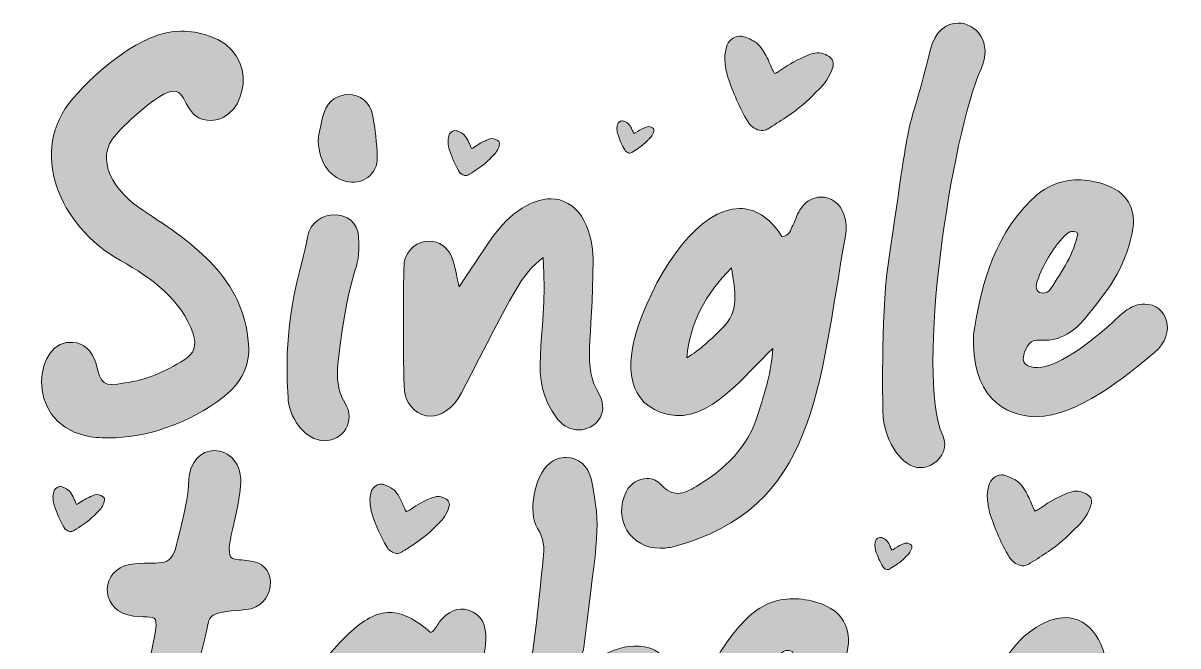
# Model space of a CAD drawing. Header units: inches. Extents: x 147 to 933, y -935 to -145.
# Drawn here: x 176 to 908, y -540 to -145 of the extents above; entities that cross this region are included whole.
import ezdxf

# ---------------------------------------------------------------- set-up
doc = ezdxf.new("R2010")
doc.units = ezdxf.units.IN
doc.header["$MEASUREMENT"] = 0
doc.layers.add('Layer 1', color=7, linetype='Continuous')

# ---------------------------------------------------------------- blocks, each defined once
blk = doc.blocks.new('block 3')
at = {"layer": 'Layer 1', "true_color": 0x040404}
h = blk.add_hatch(color=18, dxfattribs=at)
h.dxf.hatch_style = 2
edge = h.paths.add_edge_path()
edge.add_spline(control_points=[(243.12, -488.32), (261.27, -485.42), (269.25, -492.31), (272.88, -475.62), (275.06, -467.27), (280.5, -446.22), (280.5, -437.15), (280.5, -422.64), (288.85, -416.1), (296.83, -416.1), (305.9, -416.1), (314.98, -424.09), (313.52, -438.97), (311.71, -460.02), (300.82, -484.33), (309.89, -485.05), (313.16, -485.42), (318.24, -485.78), (321.51, -486.51), (337.84, -489.41), (335.66, -515.18), (316.79, -516.99), (288.85, -519.53), (295.38, -519.17), (289.93, -538.77), (281.95, -569.61), (277.23, -607.72), (280.5, -629.49), (281.59, -636.02), (284.13, -638.2), (287.39, -638.2), (295.02, -638.2), (306.26, -627.68), (316.06, -627.68), (320.06, -627.68), (324.05, -629.49), (327.31, -634.93), (337.11, -650.54), (311.71, -669.41), (287.39, -669.41), (272.88, -669.41), (258.72, -662.52), (252.19, -644.73), (248.2, -632.76), (243.85, -605.9), (252.92, -562.72), (264.17, -509.01), (262.72, -525.7), (242.03, -520.26), (223.89, -515.54), (224.97, -491.59), (243.12, -488.32)], knot_values=[0, 0, 0, 0, 1, 1, 1, 2, 2, 2, 3, 3, 3, 4, 4, 4, 5, 5, 5, 6, 6, 6, 7, 7, 7, 8, 8, 8, 9, 9, 9, 10, 10, 10, 11, 11, 11, 12, 12, 12, 13, 13, 13, 14, 14, 14, 15, 15, 15, 16, 16, 16, 17, 17, 17, 17], degree=3, periodic=1)
h = blk.add_hatch(color=18, dxfattribs=at)
h.dxf.hatch_style = 2
edge = h.paths.add_edge_path()
edge.add_spline(control_points=[(484.44, -605.18), (482.99, -599.73), (483.72, -593.93), (486.98, -589.57), (492.79, -581.23), (493.88, -571.79), (495.69, -561.99), (500.41, -536.59), (502.59, -510.46), (505.49, -484.69), (506.22, -477.8), (505.85, -471.63), (501.86, -465.46), (495.33, -455.3), (500.05, -432.07), (509.12, -424.45), (512.39, -421.55), (516.38, -420.46), (520.01, -420.46), (527.27, -420.46), (534.16, -425.54), (535.98, -434.61), (542.14, -467.64), (540.33, -465.46), (530.9, -542.39), (530.53, -543.85), (530.17, -545.66), (530.17, -547.47), (530.17, -550.38), (531.26, -551.1), (532.71, -551.1), (537.79, -551.1), (550.85, -537.31), (569.73, -540.58), (589.69, -543.48), (589.32, -570.7), (570.09, -574.69), (552.31, -577.96), (537.79, -585.58), (523.64, -598.64), (543.6, -606.63), (551.94, -600.46), (565.37, -606.99), (581.34, -615.34), (576.62, -636.02), (559.56, -637.11), (549.04, -637.47), (538.52, -634.57), (528.35, -633.48), (516.02, -631.67), (514.93, -632.39), (514.56, -644.37), (514.2, -649.81), (515.29, -655.26), (517.47, -660.34), (521.1, -669.41), (518.92, -676.31), (512.39, -680.3), (509.48, -682.11), (506.58, -682.84), (503.68, -682.84), (493.88, -682.84), (484.08, -674.49), (483.35, -660.34), (481.9, -628.76), (489.16, -620.78), (484.44, -605.18)], knot_values=[0, 0, 0, 0, 1, 1, 1, 2, 2, 2, 3, 3, 3, 4, 4, 4, 5, 5, 5, 6, 6, 6, 7, 7, 7, 8, 8, 8, 9, 9, 9, 10, 10, 10, 11, 11, 11, 12, 12, 12, 13, 13, 13, 14, 14, 14, 15, 15, 15, 16, 16, 16, 17, 17, 17, 18, 18, 18, 19, 19, 19, 20, 20, 20, 21, 21, 21, 22, 22, 22, 22], degree=3, periodic=1)
h = blk.add_hatch(color=18, dxfattribs=at)
h.dxf.hatch_style = 2
edge = h.paths.add_edge_path()
edge.add_spline(control_points=[(637.59, -660.34), (616.54, -660.34), (595.85, -646.19), (597.67, -608.08), (601.66, -582.31), (608.19, -548.56), (634.32, -522.8), (643.03, -514.09), (653.19, -510.09), (663.72, -510.09), (668.8, -510.09), (674.24, -510.82), (679.68, -512.64), (694.93, -517.35), (701.46, -528.6), (698.19, -543.85), (693.11, -567.43), (682.95, -580.14), (667.71, -598.64), (655.73, -612.8), (644.84, -612.07), (637.59, -611.71), (632.87, -611.35), (629.6, -618.97), (629.24, -622.6), (628.51, -627.31), (632.87, -629.13), (637.95, -629.13), (652.83, -629.13), (677.87, -608.08), (687.67, -598.64), (691.3, -595.38), (694.93, -591.75), (700.01, -589.94), (702.18, -589.21), (704, -588.85), (706.17, -588.85), (719.97, -588.85), (727.22, -606.99), (712.34, -619.69), (694.2, -634.93), (662.63, -660.34), (637.59, -660.34)], knot_values=[0, 0, 0, 0, 1, 1, 1, 2, 2, 2, 3, 3, 3, 4, 4, 4, 5, 5, 5, 6, 6, 6, 7, 7, 7, 8, 8, 8, 9, 9, 9, 10, 10, 10, 11, 11, 11, 12, 12, 12, 13, 13, 13, 14, 14, 14, 14], degree=3, periodic=1)
edge = h.paths.add_edge_path()
edge.add_spline(control_points=[(641.58, -581.95), (643.39, -581.95), (645.21, -581.23), (646.66, -579.05), (653.92, -567.8), (661.54, -556.91), (663.72, -543.85), (659.72, -541.31), (657.18, -543.85), (655.37, -545.66), (647.38, -554.01), (641.94, -563.8), (637.95, -574.33), (636.13, -579.41), (638.68, -581.95), (641.58, -581.95)], knot_values=[0, 0, 0, 0, 1, 1, 1, 2, 2, 2, 3, 3, 3, 4, 4, 4, 5, 5, 5, 5], degree=3, periodic=1)
h = blk.add_hatch(color=18, dxfattribs=at)
h.dxf.hatch_style = 2
edge = h.paths.add_edge_path()
edge.add_spline(control_points=[(382.11, -532.23), (391.18, -523.52), (399.53, -518.81), (408.24, -518.81), (416.22, -518.81), (424.57, -523.16), (434, -531.51), (437.27, -529.69), (438, -527.15), (439.45, -524.98), (444.89, -518.08), (451.42, -515.18), (457.96, -517.35), (475.38, -522.8), (468.48, -546.02), (463.04, -563.44), (457.59, -580.14), (447.43, -617.15), (453.24, -633.85), (457.96, -647.27), (449.25, -655.98), (439.45, -655.98), (434.73, -655.98), (429.65, -653.81), (425.66, -649.81), (415.86, -639.65), (421.3, -630.22), (417.67, -623.32), (412.59, -625.14), (410.42, -629.49), (407.51, -632.76), (390.46, -651.27), (374.49, -658.89), (362.15, -658.89), (348, -658.89), (338.56, -648.73), (337.83, -634.57), (336.38, -600.46), (350.17, -562.72), (382.11, -532.23)], knot_values=[0, 0, 0, 0, 1, 1, 1, 2, 2, 2, 3, 3, 3, 4, 4, 4, 5, 5, 5, 6, 6, 6, 7, 7, 7, 8, 8, 8, 9, 9, 9, 10, 10, 10, 11, 11, 11, 12, 12, 12, 13, 13, 13, 13], degree=3, periodic=1)
edge = h.paths.add_edge_path()
edge.add_spline(control_points=[(369.41, -624.05), (383.56, -614.25), (391.18, -602.64), (400.25, -592.11), (408.96, -581.95), (416.58, -571.79), (403.16, -557.27), (383.56, -574.33), (374.12, -596.1), (369.41, -624.05)], knot_values=[0, 0, 0, 0, 1, 1, 1, 2, 2, 2, 3, 3, 3, 3], degree=3, periodic=1)
h = blk.add_hatch(color=18, dxfattribs=at)
h.dxf.hatch_style = 2
edge = h.paths.add_edge_path()
edge.add_spline(control_points=[(743.55, -562.35), (745.36, -553.64), (752.26, -548.93), (759.15, -548.93), (765.32, -548.93), (771.49, -552.56), (774.03, -559.81), (775.84, -564.89), (776.57, -570.34), (778.38, -577.96), (798.71, -547.84), (804.88, -535.14), (821.21, -526.43), (826.65, -523.52), (831.73, -522.07), (836.45, -522.07), (852.42, -522.07), (863.31, -538.77), (863.31, -560.54), (863.31, -614.61), (856.05, -626.95), (867.3, -646.55), (873.83, -658.52), (864.39, -668.69), (854.23, -668.69), (849.51, -668.69), (844.43, -666.51), (840.8, -661.79), (820.48, -634.93), (835, -615.34), (831.73, -559.45), (817.22, -570.34), (814.31, -579.41), (779.84, -645.1), (774.39, -655.62), (766.77, -659.98), (760.24, -659.98), (752.62, -659.98), (745.72, -654.17), (743.91, -645.46), (742.82, -640.02), (742.82, -566.34), (743.55, -562.35)], knot_values=[0, 0, 0, 0, 1, 1, 1, 2, 2, 2, 3, 3, 3, 4, 4, 4, 5, 5, 5, 6, 6, 6, 7, 7, 7, 8, 8, 8, 9, 9, 9, 10, 10, 10, 11, 11, 11, 12, 12, 12, 13, 13, 13, 14, 14, 14, 14], degree=3, periodic=1)
at = {"layer": 'Layer 1', "lineweight": 0}
for points, knots in [([(243.12, -488.32), (261.27, -485.42), (269.25, -492.31), (272.88, -475.62), (275.06, -467.27), (280.5, -446.22), (280.5, -437.15), (280.5, -422.64), (288.85, -416.1), (296.83, -416.1), (305.9, -416.1), (314.98, -424.09), (313.52, -438.97), (311.71, -460.02), (300.82, -484.33), (309.89, -485.05), (313.16, -485.42), (318.24, -485.78), (321.51, -486.51), (337.84, -489.41), (335.66, -515.18), (316.79, -516.99), (288.85, -519.53), (295.38, -519.17), (289.93, -538.77), (281.95, -569.61), (277.23, -607.72), (280.5, -629.49), (281.59, -636.02), (284.13, -638.2), (287.39, -638.2), (295.02, -638.2), (306.26, -627.68), (316.06, -627.68), (320.06, -627.68), (324.05, -629.49), (327.31, -634.93), (337.11, -650.54), (311.71, -669.41), (287.39, -669.41), (272.88, -669.41), (258.72, -662.52), (252.19, -644.73), (248.2, -632.76), (243.85, -605.9), (252.92, -562.72), (264.17, -509.01), (262.72, -525.7), (242.03, -520.26), (223.89, -515.54), (224.97, -491.59), (243.12, -488.32)], [0, 0, 0, 0, 1, 1, 1, 2, 2, 2, 3, 3, 3, 4, 4, 4, 5, 5, 5, 6, 6, 6, 7, 7, 7, 8, 8, 8, 9, 9, 9, 10, 10, 10, 11, 11, 11, 12, 12, 12, 13, 13, 13, 14, 14, 14, 15, 15, 15, 16, 16, 16, 17, 17, 17, 17]), ([(484.44, -605.18), (482.99, -599.73), (483.72, -593.93), (486.98, -589.57), (492.79, -581.23), (493.88, -571.79), (495.69, -561.99), (500.41, -536.59), (502.59, -510.46), (505.49, -484.69), (506.22, -477.8), (505.85, -471.63), (501.86, -465.46), (495.33, -455.3), (500.05, -432.07), (509.12, -424.45), (512.39, -421.55), (516.38, -420.46), (520.01, -420.46), (527.27, -420.46), (534.16, -425.54), (535.98, -434.61), (542.14, -467.64), (540.33, -465.46), (530.9, -542.39), (530.53, -543.85), (530.17, -545.66), (530.17, -547.47), (530.17, -550.38), (531.26, -551.1), (532.71, -551.1), (537.79, -551.1), (550.85, -537.31), (569.73, -540.58), (589.69, -543.48), (589.32, -570.7), (570.09, -574.69), (552.31, -577.96), (537.79, -585.58), (523.64, -598.64), (543.6, -606.63), (551.94, -600.46), (565.37, -606.99), (581.34, -615.34), (576.62, -636.02), (559.56, -637.11), (549.04, -637.47), (538.52, -634.57), (528.35, -633.48), (516.02, -631.67), (514.93, -632.39), (514.56, -644.37), (514.2, -649.81), (515.29, -655.26), (517.47, -660.34), (521.1, -669.41), (518.92, -676.31), (512.39, -680.3), (509.48, -682.11), (506.58, -682.84), (503.68, -682.84), (493.88, -682.84), (484.08, -674.49), (483.35, -660.34), (481.9, -628.76), (489.16, -620.78), (484.44, -605.18)], [0, 0, 0, 0, 1, 1, 1, 2, 2, 2, 3, 3, 3, 4, 4, 4, 5, 5, 5, 6, 6, 6, 7, 7, 7, 8, 8, 8, 9, 9, 9, 10, 10, 10, 11, 11, 11, 12, 12, 12, 13, 13, 13, 14, 14, 14, 15, 15, 15, 16, 16, 16, 17, 17, 17, 18, 18, 18, 19, 19, 19, 20, 20, 20, 21, 21, 21, 22, 22, 22, 22]), ([(637.59, -660.34), (616.54, -660.34), (595.85, -646.19), (597.67, -608.08), (601.66, -582.31), (608.19, -548.56), (634.32, -522.8), (643.03, -514.09), (653.19, -510.09), (663.72, -510.09), (668.8, -510.09), (674.24, -510.82), (679.68, -512.64), (694.93, -517.35), (701.46, -528.6), (698.19, -543.85), (693.11, -567.43), (682.95, -580.14), (667.71, -598.64), (655.73, -612.8), (644.84, -612.07), (637.59, -611.71), (632.87, -611.35), (629.6, -618.97), (629.24, -622.6), (628.51, -627.31), (632.87, -629.13), (637.95, -629.13), (652.83, -629.13), (677.87, -608.08), (687.67, -598.64), (691.3, -595.38), (694.93, -591.75), (700.01, -589.94), (702.18, -589.21), (704, -588.85), (706.17, -588.85), (719.97, -588.85), (727.22, -606.99), (712.34, -619.69), (694.2, -634.93), (662.63, -660.34), (637.59, -660.34)], [0, 0, 0, 0, 1, 1, 1, 2, 2, 2, 3, 3, 3, 4, 4, 4, 5, 5, 5, 6, 6, 6, 7, 7, 7, 8, 8, 8, 9, 9, 9, 10, 10, 10, 11, 11, 11, 12, 12, 12, 13, 13, 13, 14, 14, 14, 14]), ([(382.11, -532.23), (391.18, -523.52), (399.53, -518.81), (408.24, -518.81), (416.22, -518.81), (424.57, -523.16), (434, -531.51), (437.27, -529.69), (438, -527.15), (439.45, -524.98), (444.89, -518.08), (451.42, -515.18), (457.96, -517.35), (475.38, -522.8), (468.48, -546.02), (463.04, -563.44), (457.59, -580.14), (447.43, -617.15), (453.24, -633.85), (457.96, -647.27), (449.25, -655.98), (439.45, -655.98), (434.73, -655.98), (429.65, -653.81), (425.66, -649.81), (415.86, -639.65), (421.3, -630.22), (417.67, -623.32), (412.59, -625.14), (410.42, -629.49), (407.51, -632.76), (390.46, -651.27), (374.49, -658.89), (362.15, -658.89), (348, -658.89), (338.56, -648.73), (337.83, -634.57), (336.38, -600.46), (350.17, -562.72), (382.11, -532.23)], [0, 0, 0, 0, 1, 1, 1, 2, 2, 2, 3, 3, 3, 4, 4, 4, 5, 5, 5, 6, 6, 6, 7, 7, 7, 8, 8, 8, 9, 9, 9, 10, 10, 10, 11, 11, 11, 12, 12, 12, 13, 13, 13, 13]), ([(743.55, -562.35), (745.36, -553.64), (752.26, -548.93), (759.15, -548.93), (765.32, -548.93), (771.49, -552.56), (774.03, -559.81), (775.84, -564.89), (776.57, -570.34), (778.38, -577.96), (798.71, -547.84), (804.88, -535.14), (821.21, -526.43), (826.65, -523.52), (831.73, -522.07), (836.45, -522.07), (852.42, -522.07), (863.31, -538.77), (863.31, -560.54), (863.31, -614.61), (856.05, -626.95), (867.3, -646.55), (873.83, -658.52), (864.39, -668.69), (854.23, -668.69), (849.51, -668.69), (844.43, -666.51), (840.8, -661.79), (820.48, -634.93), (835, -615.34), (831.73, -559.45), (817.22, -570.34), (814.31, -579.41), (779.84, -645.1), (774.39, -655.62), (766.77, -659.98), (760.24, -659.98), (752.62, -659.98), (745.72, -654.17), (743.91, -645.46), (742.82, -640.02), (742.82, -566.34), (743.55, -562.35)], [0, 0, 0, 0, 1, 1, 1, 2, 2, 2, 3, 3, 3, 4, 4, 4, 5, 5, 5, 6, 6, 6, 7, 7, 7, 8, 8, 8, 9, 9, 9, 10, 10, 10, 11, 11, 11, 12, 12, 12, 13, 13, 13, 14, 14, 14, 14]), ([(641.58, -581.95), (643.39, -581.95), (645.21, -581.23), (646.66, -579.05), (653.92, -567.8), (661.54, -556.91), (663.72, -543.85), (659.72, -541.31), (657.18, -543.85), (655.37, -545.66), (647.38, -554.01), (641.94, -563.8), (637.95, -574.33), (636.13, -579.41), (638.68, -581.95), (641.58, -581.95)], [0, 0, 0, 0, 1, 1, 1, 2, 2, 2, 3, 3, 3, 4, 4, 4, 5, 5, 5, 5]), ([(369.41, -624.05), (383.56, -614.25), (391.18, -602.64), (400.25, -592.11), (408.96, -581.95), (416.58, -571.79), (403.16, -557.27), (383.56, -574.33), (374.12, -596.1), (369.41, -624.05)], [0, 0, 0, 0, 1, 1, 1, 2, 2, 2, 3, 3, 3, 3])]:
    blk.add_open_spline(points, degree=3, knots=knots, dxfattribs=at)
blk = doc.blocks.new('block 4')
at = {"layer": 'Layer 1', "true_color": 0x040404}
h = blk.add_hatch(color=18, dxfattribs=at)
h.dxf.hatch_style = 2
edge = h.paths.add_edge_path()
edge.add_spline(control_points=[(723.93, -299.55), (741.34, -179.43), (733.72, -230.96), (750.78, -162.37), (753.68, -150.03), (761.3, -144.95), (768.56, -144.95), (779.81, -144.95), (790.7, -157.29), (783.08, -173.99), (764.21, -216.45), (741.34, -367.05), (758.76, -406.61), (762.03, -413.5), (758.76, -420.4), (752.96, -424.39), (750.05, -426.21), (747.15, -426.93), (744.61, -426.93), (732.63, -426.93), (722.84, -410.6), (721.02, -395.36), (720.66, -392.82), (719.57, -330.76), (723.93, -299.55)], knot_values=[0, 0, 0, 0, 1, 1, 1, 2, 2, 2, 3, 3, 3, 4, 4, 4, 5, 5, 5, 6, 6, 6, 7, 7, 7, 8, 8, 8, 8], degree=3, periodic=1)
h = blk.add_hatch(color=18, dxfattribs=at)
h.dxf.hatch_style = 2
edge = h.paths.add_edge_path()
edge.add_spline(control_points=[(207.16, -347.46), (214.06, -347.82), (219.5, -352.9), (221.68, -360.52), (225.31, -374.67), (226.04, -375.4), (240.19, -373.22), (253.61, -371.41), (265.95, -365.96), (277.57, -358.7), (284.1, -354.71), (285.91, -349.27), (283.37, -342.01), (276.12, -320.6), (257.61, -306.81), (237.28, -295.56), (198.09, -273.42), (178.49, -225.88), (207.16, -192.86), (222.77, -175.07), (250.71, -150.03), (275.75, -150.03), (281.56, -150.03), (287.37, -151.12), (293.17, -152.94), (326.92, -163.83), (317.12, -205.92), (295.35, -206.65), (277.57, -207.37), (280.47, -188.14), (271.03, -188.14), (261.96, -188.14), (240.55, -208.83), (234.74, -215.36), (219.87, -231.33), (233.66, -252.01), (251.44, -263.63), (285.55, -285.76), (315.31, -307.17), (318.57, -348.54), (319.66, -361.97), (313.86, -373.22), (303.33, -381.57), (280.11, -400.08), (251.44, -408.06), (230.03, -408.06), (224.22, -408.06), (219.14, -407.7), (214.78, -406.61), (175.59, -397.17), (183.21, -344.92), (207.16, -347.46)], knot_values=[0, 0, 0, 0, 1, 1, 1, 2, 2, 2, 3, 3, 3, 4, 4, 4, 5, 5, 5, 6, 6, 6, 7, 7, 7, 8, 8, 8, 9, 9, 9, 10, 10, 10, 11, 11, 11, 12, 12, 12, 13, 13, 13, 14, 14, 14, 15, 15, 15, 16, 16, 16, 17, 17, 17, 17], degree=3, periodic=1)
h = blk.add_hatch(color=18, dxfattribs=at)
h.dxf.hatch_style = 2
edge = h.paths.add_edge_path()
edge.add_spline(control_points=[(355.95, -280.68), (357.76, -271.25), (365.38, -266.53), (373.01, -266.53), (380.63, -266.53), (387.88, -271.25), (388.25, -280.32), (389.7, -307.17), (383.53, -290.48), (375.18, -361.25), (374.46, -369.59), (374.82, -377.58), (379.54, -385.56), (387.16, -397.9), (378.09, -409.87), (366.84, -409.87), (353.77, -409.87), (343.97, -394.27), (343.61, -382.3), (339.98, -327.86), (353.05, -299.55), (355.95, -280.68)], knot_values=[0, 0, 0, 0, 1, 1, 1, 2, 2, 2, 3, 3, 3, 4, 4, 4, 5, 5, 5, 6, 6, 6, 7, 7, 7, 7], degree=3, periodic=1)
edge = h.paths.add_edge_path()
edge.add_spline(control_points=[(362.84, -217.17), (363.93, -213.18), (364.66, -207.01), (366.47, -201.57), (369.01, -193.95), (375.55, -190.32), (381.71, -190.32), (388.97, -190.32), (395.87, -194.67), (397.32, -203.75), (398.77, -212.09), (399.86, -221.16), (400.22, -229.87), (400.59, -241.12), (390.79, -248.02), (379.9, -245.12), (369.38, -242.58), (362.12, -231.69), (362.84, -217.17)], knot_values=[0, 0, 0, 0, 1, 1, 1, 2, 2, 2, 3, 3, 3, 4, 4, 4, 5, 5, 5, 6, 6, 6, 6], degree=3, periodic=1)
h = blk.add_hatch(color=18, dxfattribs=at)
h.dxf.hatch_style = 2
edge = h.paths.add_edge_path()
edge.add_spline(control_points=[(818.28, -394.63), (797.23, -394.63), (776.54, -380.48), (778.35, -342.37), (782.35, -316.61), (788.88, -282.86), (815.01, -257.09), (823.72, -248.38), (833.88, -244.39), (844.4, -244.39), (849.48, -244.39), (854.93, -245.12), (860.37, -246.93), (875.61, -251.65), (882.15, -262.9), (878.88, -278.14), (873.8, -301.73), (863.64, -314.43), (848.4, -332.94), (836.42, -347.09), (825.53, -346.37), (818.28, -346), (813.56, -345.64), (810.29, -353.26), (809.93, -356.89), (809.2, -361.61), (813.56, -363.42), (818.64, -363.42), (833.52, -363.42), (858.56, -342.37), (868.36, -332.94), (871.99, -329.67), (875.61, -326.04), (880.69, -324.23), (882.87, -323.5), (884.69, -323.14), (886.86, -323.14), (900.65, -323.14), (907.91, -341.29), (893.03, -353.99), (874.89, -369.23), (843.31, -394.63), (818.28, -394.63)], knot_values=[0, 0, 0, 0, 1, 1, 1, 2, 2, 2, 3, 3, 3, 4, 4, 4, 5, 5, 5, 6, 6, 6, 7, 7, 7, 8, 8, 8, 9, 9, 9, 10, 10, 10, 11, 11, 11, 12, 12, 12, 13, 13, 13, 14, 14, 14, 14], degree=3, periodic=1)
edge = h.paths.add_edge_path()
edge.add_spline(control_points=[(822.27, -316.25), (824.08, -316.25), (825.9, -315.52), (827.35, -313.34), (834.61, -302.09), (842.23, -291.2), (844.4, -278.14), (840.41, -275.6), (837.87, -278.14), (836.06, -279.96), (828.07, -288.3), (822.63, -298.1), (818.64, -308.62), (816.82, -313.71), (819.36, -316.25), (822.27, -316.25)], knot_values=[0, 0, 0, 0, 1, 1, 1, 2, 2, 2, 3, 3, 3, 4, 4, 4, 5, 5, 5, 5], degree=3, periodic=1)
h = blk.add_hatch(color=18, dxfattribs=at)
h.dxf.hatch_style = 2
edge = h.paths.add_edge_path()
edge.add_spline(control_points=[(579.86, -478.1), (560.62, -478.1), (549.37, -459.59), (558.08, -442.17), (560.62, -436.73), (566.07, -433.83), (571.15, -433.83), (574.41, -433.83), (577.68, -434.92), (580.22, -437.82), (583.85, -441.81), (587.48, -443.26), (590.74, -443.26), (594.74, -443.26), (598.73, -441.09), (602.36, -438.91), (620.5, -428.02), (635.38, -414.23), (641.55, -393.18), (645.91, -379.39), (650.26, -365.96), (650.99, -351.45), (633.57, -367.41), (610.7, -399.35), (584.57, -393.18), (558.81, -387.38), (556.99, -362.33), (565.7, -337.29), (578.41, -299.55), (604.9, -262.54), (629.94, -262.54), (639.37, -262.54), (648.81, -267.62), (656.79, -280.32), (661.87, -279.96), (662.24, -275.96), (663.69, -273.42), (665.5, -269.79), (666.59, -265.44), (669.13, -262.17), (672.4, -257.46), (677.11, -255.28), (681.47, -255.28), (687.64, -255.28), (693.81, -259.27), (695.99, -266.17), (697.8, -270.88), (697.8, -275.24), (697.07, -279.96), (680.02, -376.13), (678.57, -453.06), (588.2, -477.01), (585.3, -477.74), (582.4, -478.1), (579.86, -478.1)], knot_values=[0, 0, 0, 0, 1, 1, 1, 2, 2, 2, 3, 3, 3, 4, 4, 4, 5, 5, 5, 6, 6, 6, 7, 7, 7, 8, 8, 8, 9, 9, 9, 10, 10, 10, 11, 11, 11, 12, 12, 12, 13, 13, 13, 14, 14, 14, 15, 15, 15, 16, 16, 16, 17, 17, 17, 18, 18, 18, 18], degree=3, periodic=1)
edge = h.paths.add_edge_path()
edge.add_spline(control_points=[(596.55, -357.25), (605.26, -352.17), (611.79, -345.28), (618.69, -338.75), (630.3, -327.86), (627.03, -315.16), (624.86, -300.28), (608.16, -316.97), (598.36, -335.12), (596.55, -357.25)], knot_values=[0, 0, 0, 0, 1, 1, 1, 2, 2, 2, 3, 3, 3, 3], degree=3, periodic=1)
h = blk.add_hatch(color=18, dxfattribs=at)
h.dxf.hatch_style = 2
edge = h.paths.add_edge_path()
edge.add_spline(control_points=[(417.28, -296.65), (419.09, -287.94), (425.99, -283.22), (432.88, -283.22), (439.05, -283.22), (445.22, -286.85), (447.76, -294.11), (449.58, -299.19), (450.3, -304.63), (452.12, -312.25), (472.44, -282.13), (478.61, -269.43), (494.94, -260.72), (500.38, -257.82), (505.46, -256.37), (510.18, -256.37), (526.15, -256.37), (537.04, -273.06), (537.04, -294.83), (537.04, -348.91), (529.78, -361.25), (541.03, -380.84), (547.56, -392.82), (538.13, -402.98), (527.96, -402.98), (523.25, -402.98), (518.16, -400.8), (514.54, -396.09), (494.21, -369.23), (508.73, -349.63), (505.46, -293.74), (490.95, -304.63), (488.04, -313.71), (453.57, -379.39), (448.12, -389.92), (440.5, -394.27), (433.97, -394.27), (426.35, -394.27), (419.46, -388.46), (417.64, -379.75), (416.55, -374.31), (416.55, -300.64), (417.28, -296.65)], knot_values=[0, 0, 0, 0, 1, 1, 1, 2, 2, 2, 3, 3, 3, 4, 4, 4, 5, 5, 5, 6, 6, 6, 7, 7, 7, 8, 8, 8, 9, 9, 9, 10, 10, 10, 11, 11, 11, 12, 12, 12, 13, 13, 13, 14, 14, 14, 14], degree=3, periodic=1)
at = {"layer": 'Layer 1', "lineweight": 0}
for points, knots in [([(723.93, -299.55), (741.34, -179.43), (733.72, -230.96), (750.78, -162.37), (753.68, -150.03), (761.3, -144.95), (768.56, -144.95), (779.81, -144.95), (790.7, -157.29), (783.08, -173.99), (764.21, -216.45), (741.34, -367.05), (758.76, -406.61), (762.03, -413.5), (758.76, -420.4), (752.96, -424.39), (750.05, -426.21), (747.15, -426.93), (744.61, -426.93), (732.63, -426.93), (722.84, -410.6), (721.02, -395.36), (720.66, -392.82), (719.57, -330.76), (723.93, -299.55)], [0, 0, 0, 0, 1, 1, 1, 2, 2, 2, 3, 3, 3, 4, 4, 4, 5, 5, 5, 6, 6, 6, 7, 7, 7, 8, 8, 8, 8]), ([(207.16, -347.46), (214.06, -347.82), (219.5, -352.9), (221.68, -360.52), (225.31, -374.67), (226.04, -375.4), (240.19, -373.22), (253.61, -371.41), (265.95, -365.96), (277.57, -358.7), (284.1, -354.71), (285.91, -349.27), (283.37, -342.01), (276.12, -320.6), (257.61, -306.81), (237.28, -295.56), (198.09, -273.42), (178.49, -225.88), (207.16, -192.86), (222.77, -175.07), (250.71, -150.03), (275.75, -150.03), (281.56, -150.03), (287.37, -151.12), (293.17, -152.94), (326.92, -163.83), (317.12, -205.92), (295.35, -206.65), (277.57, -207.37), (280.47, -188.14), (271.03, -188.14), (261.96, -188.14), (240.55, -208.83), (234.74, -215.36), (219.87, -231.33), (233.66, -252.01), (251.44, -263.63), (285.55, -285.76), (315.31, -307.17), (318.57, -348.54), (319.66, -361.97), (313.86, -373.22), (303.33, -381.57), (280.11, -400.08), (251.44, -408.06), (230.03, -408.06), (224.22, -408.06), (219.14, -407.7), (214.78, -406.61), (175.59, -397.17), (183.21, -344.92), (207.16, -347.46)], [0, 0, 0, 0, 1, 1, 1, 2, 2, 2, 3, 3, 3, 4, 4, 4, 5, 5, 5, 6, 6, 6, 7, 7, 7, 8, 8, 8, 9, 9, 9, 10, 10, 10, 11, 11, 11, 12, 12, 12, 13, 13, 13, 14, 14, 14, 15, 15, 15, 16, 16, 16, 17, 17, 17, 17]), ([(362.84, -217.17), (363.93, -213.18), (364.66, -207.01), (366.47, -201.57), (369.01, -193.95), (375.55, -190.32), (381.71, -190.32), (388.97, -190.32), (395.87, -194.67), (397.32, -203.75), (398.77, -212.09), (399.86, -221.16), (400.22, -229.87), (400.59, -241.12), (390.79, -248.02), (379.9, -245.12), (369.38, -242.58), (362.12, -231.69), (362.84, -217.17)], [0, 0, 0, 0, 1, 1, 1, 2, 2, 2, 3, 3, 3, 4, 4, 4, 5, 5, 5, 6, 6, 6, 6]), ([(818.28, -394.63), (797.23, -394.63), (776.54, -380.48), (778.35, -342.37), (782.35, -316.61), (788.88, -282.86), (815.01, -257.09), (823.72, -248.38), (833.88, -244.39), (844.4, -244.39), (849.48, -244.39), (854.93, -245.12), (860.37, -246.93), (875.61, -251.65), (882.15, -262.9), (878.88, -278.14), (873.8, -301.73), (863.64, -314.43), (848.4, -332.94), (836.42, -347.09), (825.53, -346.37), (818.28, -346), (813.56, -345.64), (810.29, -353.26), (809.93, -356.89), (809.2, -361.61), (813.56, -363.42), (818.64, -363.42), (833.52, -363.42), (858.56, -342.37), (868.36, -332.94), (871.99, -329.67), (875.61, -326.04), (880.69, -324.23), (882.87, -323.5), (884.69, -323.14), (886.86, -323.14), (900.65, -323.14), (907.91, -341.29), (893.03, -353.99), (874.89, -369.23), (843.31, -394.63), (818.28, -394.63)], [0, 0, 0, 0, 1, 1, 1, 2, 2, 2, 3, 3, 3, 4, 4, 4, 5, 5, 5, 6, 6, 6, 7, 7, 7, 8, 8, 8, 9, 9, 9, 10, 10, 10, 11, 11, 11, 12, 12, 12, 13, 13, 13, 14, 14, 14, 14]), ([(579.86, -478.1), (560.62, -478.1), (549.37, -459.59), (558.08, -442.17), (560.62, -436.73), (566.07, -433.83), (571.15, -433.83), (574.41, -433.83), (577.68, -434.92), (580.22, -437.82), (583.85, -441.81), (587.48, -443.26), (590.74, -443.26), (594.74, -443.26), (598.73, -441.09), (602.36, -438.91), (620.5, -428.02), (635.38, -414.23), (641.55, -393.18), (645.91, -379.39), (650.26, -365.96), (650.99, -351.45), (633.57, -367.41), (610.7, -399.35), (584.57, -393.18), (558.81, -387.38), (556.99, -362.33), (565.7, -337.29), (578.41, -299.55), (604.9, -262.54), (629.94, -262.54), (639.37, -262.54), (648.81, -267.62), (656.79, -280.32), (661.87, -279.96), (662.24, -275.96), (663.69, -273.42), (665.5, -269.79), (666.59, -265.44), (669.13, -262.17), (672.4, -257.46), (677.11, -255.28), (681.47, -255.28), (687.64, -255.28), (693.81, -259.27), (695.99, -266.17), (697.8, -270.88), (697.8, -275.24), (697.07, -279.96), (680.02, -376.13), (678.57, -453.06), (588.2, -477.01), (585.3, -477.74), (582.4, -478.1), (579.86, -478.1)], [0, 0, 0, 0, 1, 1, 1, 2, 2, 2, 3, 3, 3, 4, 4, 4, 5, 5, 5, 6, 6, 6, 7, 7, 7, 8, 8, 8, 9, 9, 9, 10, 10, 10, 11, 11, 11, 12, 12, 12, 13, 13, 13, 14, 14, 14, 15, 15, 15, 16, 16, 16, 17, 17, 17, 18, 18, 18, 18]), ([(417.28, -296.65), (419.09, -287.94), (425.99, -283.22), (432.88, -283.22), (439.05, -283.22), (445.22, -286.85), (447.76, -294.11), (449.58, -299.19), (450.3, -304.63), (452.12, -312.25), (472.44, -282.13), (478.61, -269.43), (494.94, -260.72), (500.38, -257.82), (505.46, -256.37), (510.18, -256.37), (526.15, -256.37), (537.04, -273.06), (537.04, -294.83), (537.04, -348.91), (529.78, -361.25), (541.03, -380.84), (547.56, -392.82), (538.13, -402.98), (527.96, -402.98), (523.25, -402.98), (518.16, -400.8), (514.54, -396.09), (494.21, -369.23), (508.73, -349.63), (505.46, -293.74), (490.95, -304.63), (488.04, -313.71), (453.57, -379.39), (448.12, -389.92), (440.5, -394.27), (433.97, -394.27), (426.35, -394.27), (419.46, -388.46), (417.64, -379.75), (416.55, -374.31), (416.55, -300.64), (417.28, -296.65)], [0, 0, 0, 0, 1, 1, 1, 2, 2, 2, 3, 3, 3, 4, 4, 4, 5, 5, 5, 6, 6, 6, 7, 7, 7, 8, 8, 8, 9, 9, 9, 10, 10, 10, 11, 11, 11, 12, 12, 12, 13, 13, 13, 14, 14, 14, 14]), ([(355.95, -280.68), (357.76, -271.25), (365.38, -266.53), (373.01, -266.53), (380.63, -266.53), (387.88, -271.25), (388.25, -280.32), (389.7, -307.17), (383.53, -290.48), (375.18, -361.25), (374.46, -369.59), (374.82, -377.58), (379.54, -385.56), (387.16, -397.9), (378.09, -409.87), (366.84, -409.87), (353.77, -409.87), (343.97, -394.27), (343.61, -382.3), (339.98, -327.86), (353.05, -299.55), (355.95, -280.68)], [0, 0, 0, 0, 1, 1, 1, 2, 2, 2, 3, 3, 3, 4, 4, 4, 5, 5, 5, 6, 6, 6, 7, 7, 7, 7]), ([(822.27, -316.25), (824.08, -316.25), (825.9, -315.52), (827.35, -313.34), (834.61, -302.09), (842.23, -291.2), (844.4, -278.14), (840.41, -275.6), (837.87, -278.14), (836.06, -279.96), (828.07, -288.3), (822.63, -298.1), (818.64, -308.62), (816.82, -313.71), (819.36, -316.25), (822.27, -316.25)], [0, 0, 0, 0, 1, 1, 1, 2, 2, 2, 3, 3, 3, 4, 4, 4, 5, 5, 5, 5]), ([(596.55, -357.25), (605.26, -352.17), (611.79, -345.28), (618.69, -338.75), (630.3, -327.86), (627.03, -315.16), (624.86, -300.28), (608.16, -316.97), (598.36, -335.12), (596.55, -357.25)], [0, 0, 0, 0, 1, 1, 1, 2, 2, 2, 3, 3, 3, 3])]:
    blk.add_open_spline(points, degree=3, knots=knots, dxfattribs=at)
blk = doc.blocks.new('block 2')
at = {"layer": 'Layer 1', "true_color": 0x040404}
h = blk.add_hatch(color=18, dxfattribs=at)
h.dxf.hatch_style = 2
edge = h.paths.add_edge_path()
edge.add_spline(control_points=[(652.1, -177), (653.18, -176.47), (654.03, -176.2), (654.71, -175.7), (659.65, -172.14), (664.85, -169.04), (670.41, -166.57), (672.37, -165.69), (674.37, -164.84), (676.43, -164.27), (680.15, -163.24), (683.64, -164.25), (686.78, -166.23), (689.28, -167.81), (689.93, -170.34), (688.99, -173.19), (687.17, -178.69), (684.11, -183.4), (679.9, -187.38), (679.33, -187.92), (678.73, -188.42), (678.19, -188.99), (673.03, -194.54), (667.23, -199.34), (661, -203.62), (657.13, -206.27), (653.14, -208.75), (649.19, -211.29), (648.45, -211.76), (647.67, -212.2), (646.88, -212.57), (645.51, -213.22), (644.13, -213.33), (642.61, -212.94), (639.28, -212.1), (636.82, -210.2), (635.08, -207.29), (629.79, -198.42), (625.73, -189), (622.54, -179.2), (621.41, -175.75), (620.92, -172.15), (620.65, -168.53), (620.44, -165.66), (620.92, -162.86), (621.6, -160.11), (622.53, -156.39), (626.07, -153.43), (629.81, -153.19), (630.76, -153.13), (631.77, -153.29), (632.68, -153.58), (634.07, -154.03), (635.4, -154.68), (636.74, -155.24), (639.42, -156.37), (641.65, -158.05), (643.43, -160.35), (645.54, -163.09), (647.14, -166.11), (648.53, -169.24), (649.2, -170.77), (649.77, -172.33), (650.44, -173.85), (650.87, -174.82), (651.42, -175.73), (652.1, -177)], knot_values=[0, 0, 0, 0, 1, 1, 1, 2, 2, 2, 3, 3, 3, 4, 4, 4, 5, 5, 5, 6, 6, 6, 7, 7, 7, 8, 8, 8, 9, 9, 9, 10, 10, 10, 11, 11, 11, 12, 12, 12, 13, 13, 13, 14, 14, 14, 15, 15, 15, 16, 16, 16, 17, 17, 17, 18, 18, 18, 19, 19, 19, 20, 20, 20, 21, 21, 21, 22, 22, 22, 22], degree=3, periodic=1)
h = blk.add_hatch(color=18, dxfattribs=at)
h.dxf.hatch_style = 2
edge = h.paths.add_edge_path()
edge.add_spline(control_points=[(562.94, -215.09), (563.31, -214.91), (563.6, -214.82), (563.84, -214.65), (565.52, -213.43), (567.3, -212.37), (569.2, -211.53), (569.87, -211.23), (570.55, -210.94), (571.25, -210.74), (572.53, -210.39), (573.72, -210.73), (574.79, -211.41), (575.64, -211.95), (575.86, -212.82), (575.54, -213.79), (574.92, -215.67), (573.88, -217.28), (572.44, -218.63), (572.25, -218.82), (572.04, -218.99), (571.86, -219.19), (570.09, -221.08), (568.11, -222.72), (565.98, -224.18), (564.66, -225.09), (563.3, -225.93), (561.95, -226.8), (561.7, -226.96), (561.43, -227.11), (561.16, -227.24), (560.69, -227.46), (560.22, -227.5), (559.7, -227.37), (558.56, -227.08), (557.72, -226.43), (557.13, -225.44), (555.32, -222.41), (553.94, -219.19), (552.85, -215.84), (552.46, -214.66), (552.3, -213.43), (552.2, -212.2), (552.13, -211.22), (552.29, -210.26), (552.53, -209.32), (552.84, -208.05), (554.05, -207.04), (555.33, -206.96), (555.66, -206.94), (556, -206.99), (556.31, -207.09), (556.79, -207.24), (557.24, -207.47), (557.7, -207.66), (558.61, -208.04), (559.37, -208.62), (559.98, -209.4), (560.7, -210.34), (561.25, -211.37), (561.72, -212.44), (561.95, -212.96), (562.15, -213.5), (562.38, -214.02), (562.53, -214.35), (562.71, -214.66), (562.94, -215.09)], knot_values=[0, 0, 0, 0, 1, 1, 1, 2, 2, 2, 3, 3, 3, 4, 4, 4, 5, 5, 5, 6, 6, 6, 7, 7, 7, 8, 8, 8, 9, 9, 9, 10, 10, 10, 11, 11, 11, 12, 12, 12, 13, 13, 13, 14, 14, 14, 15, 15, 15, 16, 16, 16, 17, 17, 17, 18, 18, 18, 19, 19, 19, 20, 20, 20, 21, 21, 21, 22, 22, 22, 22], degree=3, periodic=1)
h = blk.add_hatch(color=18, dxfattribs=at)
h.dxf.hatch_style = 2
edge = h.paths.add_edge_path()
edge.add_spline(control_points=[(460.04, -224.51), (460.55, -224.25), (460.95, -224.12), (461.28, -223.89), (463.63, -222.19), (466.11, -220.72), (468.75, -219.54), (469.69, -219.12), (470.64, -218.72), (471.62, -218.45), (473.39, -217.95), (475.05, -218.44), (476.54, -219.38), (477.73, -220.13), (478.04, -221.34), (477.59, -222.69), (476.73, -225.31), (475.27, -227.55), (473.27, -229.44), (473, -229.7), (472.71, -229.94), (472.46, -230.21), (470, -232.85), (467.24, -235.14), (464.27, -237.17), (462.43, -238.44), (460.53, -239.62), (458.65, -240.82), (458.3, -241.05), (457.93, -241.26), (457.55, -241.44), (456.9, -241.75), (456.24, -241.8), (455.52, -241.61), (453.93, -241.21), (452.76, -240.31), (451.93, -238.92), (449.42, -234.7), (447.48, -230.22), (445.96, -225.55), (445.43, -223.91), (445.2, -222.2), (445.07, -220.47), (444.97, -219.11), (445.19, -217.78), (445.52, -216.47), (445.96, -214.7), (447.65, -213.29), (449.43, -213.17), (449.88, -213.14), (450.36, -213.22), (450.79, -213.36), (451.45, -213.57), (452.09, -213.88), (452.73, -214.15), (454, -214.68), (455.06, -215.48), (455.91, -216.58), (456.91, -217.88), (457.68, -219.32), (458.34, -220.81), (458.66, -221.54), (458.93, -222.28), (459.25, -223.01), (459.45, -223.47), (459.72, -223.9), (460.04, -224.51)], knot_values=[0, 0, 0, 0, 1, 1, 1, 2, 2, 2, 3, 3, 3, 4, 4, 4, 5, 5, 5, 6, 6, 6, 7, 7, 7, 8, 8, 8, 9, 9, 9, 10, 10, 10, 11, 11, 11, 12, 12, 12, 13, 13, 13, 14, 14, 14, 15, 15, 15, 16, 16, 16, 17, 17, 17, 18, 18, 18, 19, 19, 19, 20, 20, 20, 21, 21, 21, 22, 22, 22, 22], degree=3, periodic=1)
h = blk.add_hatch(color=18, dxfattribs=at)
h.dxf.hatch_style = 2
edge = h.paths.add_edge_path()
edge.add_spline(control_points=[(817.3, -454.46), (818.35, -453.95), (819.16, -453.68), (819.82, -453.2), (824.56, -449.79), (829.56, -446.81), (834.9, -444.43), (836.79, -443.59), (838.71, -442.77), (840.69, -442.22), (844.26, -441.23), (847.61, -442.2), (850.63, -444.1), (853.03, -445.62), (853.65, -448.06), (852.75, -450.79), (851, -456.08), (848.06, -460.61), (844.02, -464.42), (843.47, -464.94), (842.89, -465.42), (842.38, -465.97), (837.42, -471.3), (831.85, -475.92), (825.86, -480.03), (822.14, -482.58), (818.3, -484.96), (814.51, -487.4), (813.8, -487.85), (813.05, -488.27), (812.29, -488.63), (810.98, -489.26), (809.64, -489.36), (808.18, -488.99), (804.99, -488.18), (802.62, -486.35), (800.95, -483.55), (795.87, -475.03), (791.97, -465.98), (788.9, -456.57), (787.82, -453.25), (787.35, -449.79), (787.09, -446.31), (786.88, -443.56), (787.34, -440.87), (788, -438.22), (788.89, -434.65), (792.3, -431.81), (795.89, -431.58), (796.8, -431.52), (797.78, -431.67), (798.65, -431.95), (799.98, -432.38), (801.26, -433), (802.55, -433.55), (805.12, -434.63), (807.26, -436.24), (808.97, -438.46), (811, -441.09), (812.54, -443.98), (813.88, -447), (814.52, -448.46), (815.06, -449.97), (815.71, -451.43), (816.13, -452.36), (816.66, -453.23), (817.3, -454.46)], knot_values=[0, 0, 0, 0, 1, 1, 1, 2, 2, 2, 3, 3, 3, 4, 4, 4, 5, 5, 5, 6, 6, 6, 7, 7, 7, 8, 8, 8, 9, 9, 9, 10, 10, 10, 11, 11, 11, 12, 12, 12, 13, 13, 13, 14, 14, 14, 15, 15, 15, 16, 16, 16, 17, 17, 17, 18, 18, 18, 19, 19, 19, 20, 20, 20, 21, 21, 21, 22, 22, 22, 22], degree=3, periodic=1)
h = blk.add_hatch(color=18, dxfattribs=at)
h.dxf.hatch_style = 2
edge = h.paths.add_edge_path()
edge.add_spline(control_points=[(209.54, -450.3), (210.05, -450.04), (210.45, -449.91), (210.78, -449.68), (213.13, -447.98), (215.61, -446.51), (218.25, -445.33), (219.19, -444.91), (220.14, -444.51), (221.12, -444.23), (222.89, -443.74), (224.55, -444.23), (226.05, -445.17), (227.23, -445.92), (227.54, -447.13), (227.1, -448.48), (226.23, -451.1), (224.77, -453.34), (222.77, -455.23), (222.5, -455.49), (222.21, -455.73), (221.96, -456), (219.5, -458.64), (216.74, -460.93), (213.78, -462.96), (211.93, -464.23), (210.03, -465.41), (208.15, -466.61), (207.8, -466.84), (207.43, -467.05), (207.05, -467.23), (206.4, -467.54), (205.74, -467.59), (205.02, -467.4), (203.43, -467), (202.26, -466.1), (201.44, -464.71), (198.92, -460.49), (196.99, -456.01), (195.47, -451.34), (194.93, -449.7), (194.7, -447.99), (194.57, -446.26), (194.47, -444.9), (194.7, -443.56), (195.02, -442.26), (195.46, -440.49), (197.15, -439.08), (198.93, -438.96), (199.38, -438.93), (199.86, -439.01), (200.3, -439.15), (200.96, -439.36), (201.59, -439.67), (202.23, -439.94), (203.5, -440.47), (204.56, -441.27), (205.41, -442.37), (206.42, -443.67), (207.18, -445.11), (207.84, -446.6), (208.16, -447.33), (208.43, -448.07), (208.75, -448.8), (208.95, -449.26), (209.22, -449.69), (209.54, -450.3)], knot_values=[0, 0, 0, 0, 1, 1, 1, 2, 2, 2, 3, 3, 3, 4, 4, 4, 5, 5, 5, 6, 6, 6, 7, 7, 7, 8, 8, 8, 9, 9, 9, 10, 10, 10, 11, 11, 11, 12, 12, 12, 13, 13, 13, 14, 14, 14, 15, 15, 15, 16, 16, 16, 17, 17, 17, 18, 18, 18, 19, 19, 19, 20, 20, 20, 21, 21, 21, 22, 22, 22, 22], degree=3, periodic=1)
h = blk.add_hatch(color=18, dxfattribs=at)
h.dxf.hatch_style = 2
edge = h.paths.add_edge_path()
edge.add_spline(control_points=[(418.62, -454.89), (419.41, -454.5), (420.03, -454.29), (420.53, -453.93), (424.15, -451.32), (427.97, -449.05), (432.04, -447.24), (433.48, -446.6), (434.94, -445.97), (436.45, -445.55), (439.18, -444.8), (441.73, -445.54), (444.03, -446.99), (445.86, -448.15), (446.34, -450.01), (445.65, -452.09), (444.32, -456.12), (442.08, -459.58), (438.99, -462.49), (438.58, -462.88), (438.13, -463.25), (437.74, -463.67), (433.96, -467.73), (429.71, -471.25), (425.14, -474.39), (422.31, -476.33), (419.38, -478.15), (416.48, -480.01), (415.94, -480.36), (415.38, -480.68), (414.79, -480.95), (413.79, -481.43), (412.78, -481.5), (411.66, -481.22), (409.22, -480.6), (407.42, -479.21), (406.15, -477.08), (402.27, -470.58), (399.3, -463.68), (396.96, -456.5), (396.13, -453.97), (395.77, -451.33), (395.58, -448.67), (395.42, -446.58), (395.77, -444.52), (396.27, -442.51), (396.95, -439.78), (399.55, -437.61), (402.29, -437.44), (402.98, -437.39), (403.72, -437.51), (404.39, -437.72), (405.41, -438.05), (406.38, -438.52), (407.37, -438.94), (409.32, -439.76), (410.96, -440.99), (412.27, -442.68), (413.81, -444.69), (414.99, -446.9), (416, -449.2), (416.5, -450.31), (416.91, -451.46), (417.41, -452.58), (417.72, -453.28), (418.12, -453.95), (418.62, -454.89)], knot_values=[0, 0, 0, 0, 1, 1, 1, 2, 2, 2, 3, 3, 3, 4, 4, 4, 5, 5, 5, 6, 6, 6, 7, 7, 7, 8, 8, 8, 9, 9, 9, 10, 10, 10, 11, 11, 11, 12, 12, 12, 13, 13, 13, 14, 14, 14, 15, 15, 15, 16, 16, 16, 17, 17, 17, 18, 18, 18, 19, 19, 19, 20, 20, 20, 21, 21, 21, 22, 22, 22, 22], degree=3, periodic=1)
h = blk.add_hatch(color=18, dxfattribs=at)
h.dxf.hatch_style = 2
edge = h.paths.add_edge_path()
edge.add_spline(control_points=[(726.53, -479.28), (726.9, -479.1), (727.19, -479), (727.42, -478.83), (729.11, -477.62), (730.88, -476.56), (732.78, -475.71), (733.45, -475.41), (734.14, -475.12), (734.84, -474.93), (736.11, -474.58), (737.3, -474.92), (738.37, -475.6), (739.23, -476.14), (739.45, -477), (739.13, -477.98), (738.51, -479.86), (737.46, -481.46), (736.02, -482.82), (735.83, -483.01), (735.62, -483.18), (735.44, -483.37), (733.68, -485.27), (731.7, -486.91), (729.57, -488.37), (728.25, -489.28), (726.88, -490.12), (725.53, -490.99), (725.28, -491.15), (725.02, -491.3), (724.75, -491.43), (724.28, -491.65), (723.8, -491.69), (723.29, -491.55), (722.15, -491.27), (721.31, -490.62), (720.71, -489.62), (718.91, -486.59), (717.52, -483.38), (716.43, -480.03), (716.05, -478.85), (715.88, -477.62), (715.79, -476.38), (715.71, -475.41), (715.88, -474.45), (716.11, -473.51), (716.43, -472.24), (717.64, -471.23), (718.92, -471.15), (719.24, -471.13), (719.59, -471.18), (719.9, -471.28), (720.37, -471.43), (720.82, -471.65), (721.28, -471.85), (722.2, -472.23), (722.96, -472.8), (723.57, -473.59), (724.29, -474.53), (724.83, -475.56), (725.31, -476.63), (725.54, -477.15), (725.73, -477.68), (725.96, -478.2), (726.11, -478.53), (726.3, -478.84), (726.53, -479.28)], knot_values=[0, 0, 0, 0, 1, 1, 1, 2, 2, 2, 3, 3, 3, 4, 4, 4, 5, 5, 5, 6, 6, 6, 7, 7, 7, 8, 8, 8, 9, 9, 9, 10, 10, 10, 11, 11, 11, 12, 12, 12, 13, 13, 13, 14, 14, 14, 15, 15, 15, 16, 16, 16, 17, 17, 17, 18, 18, 18, 19, 19, 19, 20, 20, 20, 21, 21, 21, 22, 22, 22, 22], degree=3, periodic=1)
at = {"layer": 'Layer 1', "lineweight": 0}
for points in [[(652.1, -177), (653.18, -176.47), (654.03, -176.2), (654.71, -175.7), (659.65, -172.14), (664.85, -169.04), (670.41, -166.57), (672.37, -165.69), (674.37, -164.84), (676.43, -164.27), (680.15, -163.24), (683.64, -164.25), (686.78, -166.23), (689.28, -167.81), (689.93, -170.34), (688.99, -173.19), (687.17, -178.69), (684.11, -183.4), (679.9, -187.38), (679.33, -187.92), (678.73, -188.42), (678.19, -188.99), (673.03, -194.54), (667.23, -199.34), (661, -203.62), (657.13, -206.27), (653.14, -208.75), (649.19, -211.29), (648.45, -211.76), (647.67, -212.2), (646.88, -212.57), (645.51, -213.22), (644.13, -213.33), (642.61, -212.94), (639.28, -212.1), (636.82, -210.2), (635.08, -207.29), (629.79, -198.42), (625.73, -189), (622.54, -179.2), (621.41, -175.75), (620.92, -172.15), (620.65, -168.53), (620.44, -165.66), (620.92, -162.86), (621.6, -160.11), (622.53, -156.39), (626.07, -153.43), (629.81, -153.19), (630.76, -153.13), (631.77, -153.29), (632.68, -153.58), (634.07, -154.03), (635.4, -154.68), (636.74, -155.24), (639.42, -156.37), (641.65, -158.05), (643.43, -160.35), (645.54, -163.09), (647.14, -166.11), (648.53, -169.24), (649.2, -170.77), (649.77, -172.33), (650.44, -173.85), (650.87, -174.82), (651.42, -175.73), (652.1, -177)], [(562.94, -215.09), (563.31, -214.91), (563.6, -214.82), (563.84, -214.65), (565.52, -213.43), (567.3, -212.37), (569.2, -211.53), (569.87, -211.23), (570.55, -210.94), (571.25, -210.74), (572.53, -210.39), (573.72, -210.73), (574.79, -211.41), (575.64, -211.95), (575.86, -212.82), (575.54, -213.79), (574.92, -215.67), (573.88, -217.28), (572.44, -218.63), (572.25, -218.82), (572.04, -218.99), (571.86, -219.19), (570.09, -221.08), (568.11, -222.72), (565.98, -224.18), (564.66, -225.09), (563.3, -225.93), (561.95, -226.8), (561.7, -226.96), (561.43, -227.11), (561.16, -227.24), (560.69, -227.46), (560.22, -227.5), (559.7, -227.37), (558.56, -227.08), (557.72, -226.43), (557.13, -225.44), (555.32, -222.41), (553.94, -219.19), (552.85, -215.84), (552.46, -214.66), (552.3, -213.43), (552.2, -212.2), (552.13, -211.22), (552.29, -210.26), (552.53, -209.32), (552.84, -208.05), (554.05, -207.04), (555.33, -206.96), (555.66, -206.94), (556, -206.99), (556.31, -207.09), (556.79, -207.24), (557.24, -207.47), (557.7, -207.66), (558.61, -208.04), (559.37, -208.62), (559.98, -209.4), (560.7, -210.34), (561.25, -211.37), (561.72, -212.44), (561.95, -212.96), (562.15, -213.5), (562.38, -214.02), (562.53, -214.35), (562.71, -214.66), (562.94, -215.09)], [(460.04, -224.51), (460.55, -224.25), (460.95, -224.12), (461.28, -223.89), (463.63, -222.19), (466.11, -220.72), (468.75, -219.54), (469.69, -219.12), (470.64, -218.72), (471.62, -218.45), (473.39, -217.95), (475.05, -218.44), (476.54, -219.38), (477.73, -220.13), (478.04, -221.34), (477.59, -222.69), (476.73, -225.31), (475.27, -227.55), (473.27, -229.44), (473, -229.7), (472.71, -229.94), (472.46, -230.21), (470, -232.85), (467.24, -235.14), (464.27, -237.17), (462.43, -238.44), (460.53, -239.62), (458.65, -240.82), (458.3, -241.05), (457.93, -241.26), (457.55, -241.44), (456.9, -241.75), (456.24, -241.8), (455.52, -241.61), (453.93, -241.21), (452.76, -240.31), (451.93, -238.92), (449.42, -234.7), (447.48, -230.22), (445.96, -225.55), (445.43, -223.91), (445.2, -222.2), (445.07, -220.47), (444.97, -219.11), (445.19, -217.78), (445.52, -216.47), (445.96, -214.7), (447.65, -213.29), (449.43, -213.17), (449.88, -213.14), (450.36, -213.22), (450.79, -213.36), (451.45, -213.57), (452.09, -213.88), (452.73, -214.15), (454, -214.68), (455.06, -215.48), (455.91, -216.58), (456.91, -217.88), (457.68, -219.32), (458.34, -220.81), (458.66, -221.54), (458.93, -222.28), (459.25, -223.01), (459.45, -223.47), (459.72, -223.9), (460.04, -224.51)], [(817.3, -454.46), (818.35, -453.95), (819.16, -453.68), (819.82, -453.2), (824.56, -449.79), (829.56, -446.81), (834.9, -444.43), (836.79, -443.59), (838.71, -442.77), (840.69, -442.22), (844.26, -441.23), (847.61, -442.2), (850.63, -444.1), (853.03, -445.62), (853.65, -448.06), (852.75, -450.79), (851, -456.08), (848.06, -460.61), (844.02, -464.42), (843.47, -464.94), (842.89, -465.42), (842.38, -465.97), (837.42, -471.3), (831.85, -475.92), (825.86, -480.03), (822.14, -482.58), (818.3, -484.96), (814.51, -487.4), (813.8, -487.85), (813.05, -488.27), (812.29, -488.63), (810.98, -489.26), (809.64, -489.36), (808.18, -488.99), (804.99, -488.18), (802.62, -486.35), (800.95, -483.55), (795.87, -475.03), (791.97, -465.98), (788.9, -456.57), (787.82, -453.25), (787.35, -449.79), (787.09, -446.31), (786.88, -443.56), (787.34, -440.87), (788, -438.22), (788.89, -434.65), (792.3, -431.81), (795.89, -431.58), (796.8, -431.52), (797.78, -431.67), (798.65, -431.95), (799.98, -432.38), (801.26, -433), (802.55, -433.55), (805.12, -434.63), (807.26, -436.24), (808.97, -438.46), (811, -441.09), (812.54, -443.98), (813.88, -447), (814.52, -448.46), (815.06, -449.97), (815.71, -451.43), (816.13, -452.36), (816.66, -453.23), (817.3, -454.46)], [(209.54, -450.3), (210.05, -450.04), (210.45, -449.91), (210.78, -449.68), (213.13, -447.98), (215.61, -446.51), (218.25, -445.33), (219.19, -444.91), (220.14, -444.51), (221.12, -444.23), (222.89, -443.74), (224.55, -444.23), (226.05, -445.17), (227.23, -445.92), (227.54, -447.13), (227.1, -448.48), (226.23, -451.1), (224.77, -453.34), (222.77, -455.23), (222.5, -455.49), (222.21, -455.73), (221.96, -456), (219.5, -458.64), (216.74, -460.93), (213.78, -462.96), (211.93, -464.23), (210.03, -465.41), (208.15, -466.61), (207.8, -466.84), (207.43, -467.05), (207.05, -467.23), (206.4, -467.54), (205.74, -467.59), (205.02, -467.4), (203.43, -467), (202.26, -466.1), (201.44, -464.71), (198.92, -460.49), (196.99, -456.01), (195.47, -451.34), (194.93, -449.7), (194.7, -447.99), (194.57, -446.26), (194.47, -444.9), (194.7, -443.56), (195.02, -442.26), (195.46, -440.49), (197.15, -439.08), (198.93, -438.96), (199.38, -438.93), (199.86, -439.01), (200.3, -439.15), (200.96, -439.36), (201.59, -439.67), (202.23, -439.94), (203.5, -440.47), (204.56, -441.27), (205.41, -442.37), (206.42, -443.67), (207.18, -445.11), (207.84, -446.6), (208.16, -447.33), (208.43, -448.07), (208.75, -448.8), (208.95, -449.26), (209.22, -449.69), (209.54, -450.3)], [(418.62, -454.89), (419.41, -454.5), (420.03, -454.29), (420.53, -453.93), (424.15, -451.32), (427.97, -449.05), (432.04, -447.24), (433.48, -446.6), (434.94, -445.97), (436.45, -445.55), (439.18, -444.8), (441.73, -445.54), (444.03, -446.99), (445.86, -448.15), (446.34, -450.01), (445.65, -452.09), (444.32, -456.12), (442.08, -459.58), (438.99, -462.49), (438.58, -462.88), (438.13, -463.25), (437.74, -463.67), (433.96, -467.73), (429.71, -471.25), (425.14, -474.39), (422.31, -476.33), (419.38, -478.15), (416.48, -480.01), (415.94, -480.36), (415.38, -480.68), (414.79, -480.95), (413.79, -481.43), (412.78, -481.5), (411.66, -481.22), (409.22, -480.6), (407.42, -479.21), (406.15, -477.08), (402.27, -470.58), (399.3, -463.68), (396.96, -456.5), (396.13, -453.97), (395.77, -451.33), (395.58, -448.67), (395.42, -446.58), (395.77, -444.52), (396.27, -442.51), (396.95, -439.78), (399.55, -437.61), (402.29, -437.44), (402.98, -437.39), (403.72, -437.51), (404.39, -437.72), (405.41, -438.05), (406.38, -438.52), (407.37, -438.94), (409.32, -439.76), (410.96, -440.99), (412.27, -442.68), (413.81, -444.69), (414.99, -446.9), (416, -449.2), (416.5, -450.31), (416.91, -451.46), (417.41, -452.58), (417.72, -453.28), (418.12, -453.95), (418.62, -454.89)], [(726.53, -479.28), (726.9, -479.1), (727.19, -479), (727.42, -478.83), (729.11, -477.62), (730.88, -476.56), (732.78, -475.71), (733.45, -475.41), (734.14, -475.12), (734.84, -474.93), (736.11, -474.58), (737.3, -474.92), (738.37, -475.6), (739.23, -476.14), (739.45, -477), (739.13, -477.98), (738.51, -479.86), (737.46, -481.46), (736.02, -482.82), (735.83, -483.01), (735.62, -483.18), (735.44, -483.37), (733.68, -485.27), (731.7, -486.91), (729.57, -488.37), (728.25, -489.28), (726.88, -490.12), (725.53, -490.99), (725.28, -491.15), (725.02, -491.3), (724.75, -491.43), (724.28, -491.65), (723.8, -491.69), (723.29, -491.55), (722.15, -491.27), (721.31, -490.62), (720.71, -489.62), (718.91, -486.59), (717.52, -483.38), (716.43, -480.03), (716.05, -478.85), (715.88, -477.62), (715.79, -476.38), (715.71, -475.41), (715.88, -474.45), (716.11, -473.51), (716.43, -472.24), (717.64, -471.23), (718.92, -471.15), (719.24, -471.13), (719.59, -471.18), (719.9, -471.28), (720.37, -471.43), (720.82, -471.65), (721.28, -471.85), (722.2, -472.23), (722.96, -472.8), (723.57, -473.59), (724.29, -474.53), (724.83, -475.56), (725.31, -476.63), (725.54, -477.15), (725.73, -477.68), (725.96, -478.2), (726.11, -478.53), (726.3, -478.84), (726.53, -479.28)]]:
    blk.add_open_spline(points, degree=3, knots=[0, 0, 0, 0, 1, 1, 1, 2, 2, 2, 3, 3, 3, 4, 4, 4, 5, 5, 5, 6, 6, 6, 7, 7, 7, 8, 8, 8, 9, 9, 9, 10, 10, 10, 11, 11, 11, 12, 12, 12, 13, 13, 13, 14, 14, 14, 15, 15, 15, 16, 16, 16, 17, 17, 17, 18, 18, 18, 19, 19, 19, 20, 20, 20, 21, 21, 21, 22, 22, 22, 22], dxfattribs=at)
at = {"layer": 'Layer 1'}
for name in ['block 4', 'block 3']:
    blk.add_blockref(name, (0, 0), dxfattribs=at)

msp = doc.modelspace()

# ---------------------------------------------------------------- block references
at = {"layer": 'Layer 1'}
msp.add_blockref('block 2', (0, 0), dxfattribs=at)

doc.saveas('drawing.dxf')
